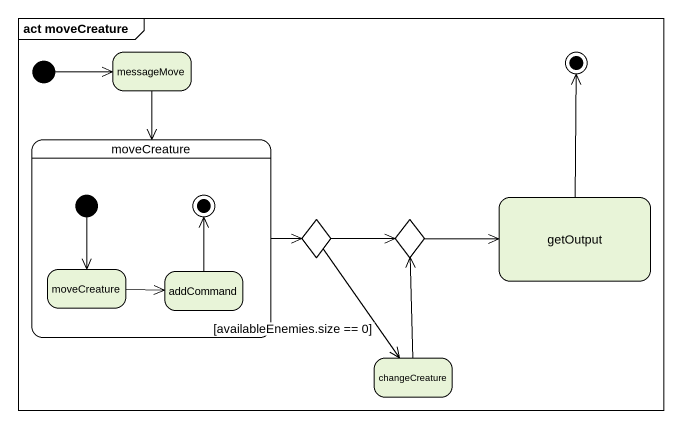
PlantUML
@startuml
mainframe act moveCreature
hide empty description
state messageMove
state moveCreature {
  state "moveCreature" as moveCreature_2
  state addCommand
  [*] --> moveCreature_2
  addCommand -up-> [*]
}
state getOutput
state choice1 <<choice>>
state choice2 <<choice>>
state changeCreature
[*] -right-> messageMove
messageMove --> moveCreature
moveCreature -right-> choice1
choice1 -right-> choice2
choice1 --> changeCreature : [availableEnemies.size == 0]
choice2 -right-> getOutput
moveCreature_2 -right-> addCommand
changeCreature -up-> choice2
getOutput -up-> [*]
@enduml
